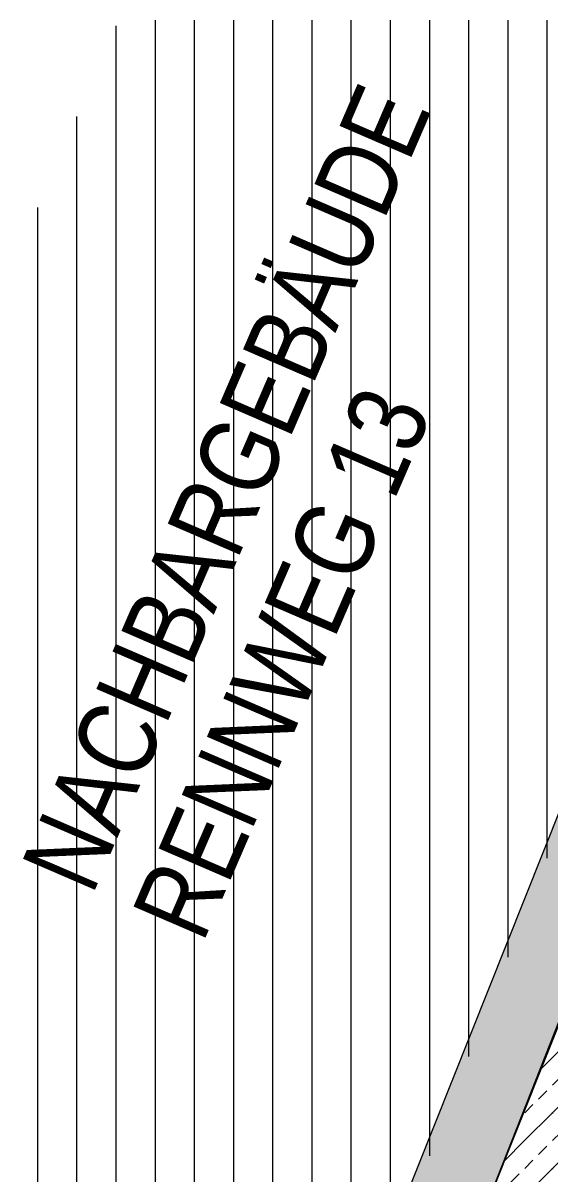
# Model space of a CAD drawing. Header units: millimetres. Extents: x 12535370 to 12575737, y 356204400 to 356234587.
# Drawn here: x 12539361 to 12540706, y 356217240 to 356220176 of the extents above; entities that cross this region are included whole.
import ezdxf

# ---------------------------------------------------------------- set-up
doc = ezdxf.new("R2010")
doc.units = ezdxf.units.MM
doc.header["$MEASUREMENT"] = 0
for name, color, linetype in [('New_015 Innenwände', 7, 'Continuous'), ('New_035 Decken', 7, 'Continuous'), ('New_GRUNDSTÜCKSGRENZE', 7, 'Continuous')]:
    doc.layers.add(name, color=color, linetype=linetype)
for name, color, linetype, lineweight in [('New_015 Innenwände_Pen_No__1', 7, 'Continuous', 13), ('New_015 Innenwände_Pen_No__3', 7, 'Continuous', 18), ('New_035 Decken_Pen_No__1', 7, 'Continuous', 13), ('New_255 Plangrafiken_Pen_No__1', 7, 'Continuous', 13), ('New_255 Plangrafiken_Pen_No__39', 8, 'Continuous', 13), ('New_GRUNDSTÜCKSGRENZE_Pen_No__1', 7, 'Continuous', 13)]:
    doc.layers.add(name, color=color, linetype=linetype, lineweight=lineweight)
doc.styles.add('GENERATED_STYLE_1', font='arial.ttf')
doc.styles.add('GENERATED_STYLE_2', font='arial.ttf', dxfattribs={"width": 0.8})
doc.dimstyles.new('GENERATED_STYLE__2', dxfattribs={"dimtxt": 100, "dimasz": 47.5, "dimexe": 0.18, "dimexo": 2, "dimgap": 0, "dimtad": 1, "dimlfac": 0.001, "dimzin": 0, "dimdsep": 46, "dimtxsty": 'GENERATED_STYLE_1', "dimblk": 'ARROWHEAD_2', "dimblk1": 'ARROWHEAD_2', "dimblk2": 'ARROWHEAD_2', "dimcen": 0.09, "dimclrd": 7, "dimclre": 7, "dimclrt": 7, "dimadec": 0, "dimazin": 0, "dimtfac": 1, "dimtdec": 4, "dimtmove": 0, "dimatfit": 3, "dimfxl": 1, "dimtolj": 1, "dimtzin": 0, "dimarcsym": 0})

# ---------------------------------------------------------------- blocks, each defined once
blk = doc.blocks.new('*X16', base_point=(12240439.2, 356160438.4))
at = {"layer": 'New_255 Plangrafiken_Pen_No__39', "color": 8, "linetype": 'Continuous', "lineweight": 13}
for p, q in [((12539698.2, 356220183.6), (12539698.2, 356219933.6)), ((12539698.2, 356220183.6), (12539698.2, 356219933.6)), ((12539798.2, 356220183.6), (12539798.2, 356219933.6)), ((12539798.2, 356220183.6), (12539798.2, 356219933.6)), ((12539898.2, 356220183.6), (12539898.2, 356219933.6)), ((12539898.2, 356220183.6), (12539898.2, 356219933.6)), ((12539998.2, 356220183.6), (12539998.2, 356219933.6)), ((12539998.2, 356220183.6), (12539998.2, 356219933.6)), ((12540098.2, 356220183.6), (12540098.2, 356219933.6)), ((12540098.2, 356220183.6), (12540098.2, 356219933.6)), ((12540198.2, 356220183.6), (12540198.2, 356219933.6)), ((12540198.2, 356220183.6), (12540198.2, 356219933.6)), ((12540298.2, 356220183.6), (12540298.2, 356219933.6)), ((12540298.2, 356220183.6), (12540298.2, 356219933.6)), ((12540398.2, 356220183.6), (12540398.2, 356219933.6)), ((12540398.2, 356220183.6), (12540398.2, 356219933.6)), ((12540498.2, 356220183.6), (12540498.2, 356219933.6)), ((12540498.2, 356220183.6), (12540498.2, 356219933.6)), ((12540598.2, 356220183.6), (12540598.2, 356219933.6)), ((12540598.2, 356220183.6), (12540598.2, 356219933.6)), ((12540698.2, 356220183.6), (12540698.2, 356219933.6)), ((12540698.2, 356220183.6), (12540698.2, 356219933.6)), ((12539598.2, 356220169.2), (12539598.2, 356219933.6)), ((12539598.2, 356220169.2), (12539598.2, 356219933.6)), ((12539498.2, 356219937.7), (12539498.2, 356219933.6)), ((12539498.2, 356219937.7), (12539498.2, 356219933.6)), ((12539498.2, 356219933.6), (12539498.2, 356219683.6)), ((12539498.2, 356219933.6), (12539498.2, 356219683.6)), ((12539598.2, 356219933.6), (12539598.2, 356219683.6)), ((12539598.2, 356219933.6), (12539598.2, 356219683.6)), ((12539698.2, 356219933.6), (12539698.2, 356219683.6)), ((12539698.2, 356219933.6), (12539698.2, 356219683.6)), ((12539798.2, 356219933.6), (12539798.2, 356219683.6)), ((12539798.2, 356219933.6), (12539798.2, 356219683.6)), ((12539898.2, 356219933.6), (12539898.2, 356219683.6)), ((12539898.2, 356219933.6), (12539898.2, 356219683.6)), ((12539998.2, 356219933.6), (12539998.2, 356219683.6)), ((12539998.2, 356219933.6), (12539998.2, 356219683.6)), ((12540098.2, 356219933.6), (12540098.2, 356219683.6)), ((12540098.2, 356219933.6), (12540098.2, 356219683.6)), ((12540198.2, 356219933.6), (12540198.2, 356219683.6)), ((12540198.2, 356219933.6), (12540198.2, 356219683.6)), ((12540298.2, 356219933.6), (12540298.2, 356219683.6)), ((12540298.2, 356219933.6), (12540298.2, 356219683.6)), ((12540398.2, 356219933.6), (12540398.2, 356219683.6)), ((12540398.2, 356219933.6), (12540398.2, 356219683.6)), ((12540498.2, 356219933.6), (12540498.2, 356219683.6)), ((12540498.2, 356219933.6), (12540498.2, 356219683.6)), ((12540598.2, 356219933.6), (12540598.2, 356219683.6)), ((12540598.2, 356219933.6), (12540598.2, 356219683.6)), ((12540698.2, 356219933.6), (12540698.2, 356219683.6)), ((12540698.2, 356219933.6), (12540698.2, 356219683.6)), ((12539398.2, 356219706.2), (12539398.2, 356219683.6)), ((12539398.2, 356219706.2), (12539398.2, 356219683.6)), ((12539398.2, 356219683.6), (12539398.2, 356219433.6)), ((12539398.2, 356219683.6), (12539398.2, 356219433.6)), ((12539498.2, 356219683.6), (12539498.2, 356219433.6)), ((12539498.2, 356219683.6), (12539498.2, 356219433.6)), ((12539598.2, 356219683.6), (12539598.2, 356219433.6)), ((12539598.2, 356219683.6), (12539598.2, 356219433.6)), ((12539698.2, 356219683.6), (12539698.2, 356219433.6)), ((12539698.2, 356219683.6), (12539698.2, 356219433.6)), ((12539798.2, 356219683.6), (12539798.2, 356219433.6)), ((12539798.2, 356219683.6), (12539798.2, 356219433.6)), ((12539898.2, 356219683.6), (12539898.2, 356219433.6)), ((12539898.2, 356219683.6), (12539898.2, 356219433.6)), ((12539998.2, 356219683.6), (12539998.2, 356219433.6)), ((12539998.2, 356219683.6), (12539998.2, 356219433.6)), ((12540098.2, 356219683.6), (12540098.2, 356219433.6)), ((12540098.2, 356219683.6), (12540098.2, 356219433.6)), ((12540198.2, 356219683.6), (12540198.2, 356219433.6)), ((12540198.2, 356219683.6), (12540198.2, 356219433.6)), ((12540298.2, 356219683.6), (12540298.2, 356219433.6)), ((12540298.2, 356219683.6), (12540298.2, 356219433.6)), ((12540398.2, 356219683.6), (12540398.2, 356219433.6)), ((12540398.2, 356219683.6), (12540398.2, 356219433.6)), ((12540498.2, 356219683.6), (12540498.2, 356219433.6)), ((12540498.2, 356219683.6), (12540498.2, 356219433.6)), ((12540598.2, 356219683.6), (12540598.2, 356219433.6)), ((12540598.2, 356219683.6), (12540598.2, 356219433.6)), ((12540698.2, 356219683.6), (12540698.2, 356219433.6)), ((12540698.2, 356219683.6), (12540698.2, 356219433.6)), ((12539398.2, 356219433.6), (12539398.2, 356219183.6)), ((12539398.2, 356219433.6), (12539398.2, 356219183.6)), ((12539498.2, 356219433.6), (12539498.2, 356219183.6)), ((12539498.2, 356219433.6), (12539498.2, 356219183.6)), ((12539598.2, 356219433.6), (12539598.2, 356219183.6)), ((12539598.2, 356219433.6), (12539598.2, 356219183.6)), ((12539698.2, 356219433.6), (12539698.2, 356219183.6)), ((12539698.2, 356219433.6), (12539698.2, 356219183.6)), ((12539798.2, 356219433.6), (12539798.2, 356219183.6)), ((12539798.2, 356219433.6), (12539798.2, 356219183.6)), ((12539898.2, 356219433.6), (12539898.2, 356219183.6)), ((12539898.2, 356219433.6), (12539898.2, 356219183.6)), ((12539998.2, 356219433.6), (12539998.2, 356219183.6)), ((12539998.2, 356219433.6), (12539998.2, 356219183.6)), ((12540098.2, 356219433.6), (12540098.2, 356219183.6)), ((12540098.2, 356219433.6), (12540098.2, 356219183.6)), ((12540198.2, 356219433.6), (12540198.2, 356219183.6)), ((12540198.2, 356219433.6), (12540198.2, 356219183.6)), ((12540298.2, 356219433.6), (12540298.2, 356219183.6)), ((12540298.2, 356219433.6), (12540298.2, 356219183.6)), ((12540398.2, 356219433.6), (12540398.2, 356219183.6)), ((12540398.2, 356219433.6), (12540398.2, 356219183.6)), ((12540498.2, 356219433.6), (12540498.2, 356219183.6)), ((12540498.2, 356219433.6), (12540498.2, 356219183.6)), ((12540598.2, 356219433.6), (12540598.2, 356219183.6)), ((12540598.2, 356219433.6), (12540598.2, 356219183.6)), ((12540698.2, 356219433.6), (12540698.2, 356219183.6)), ((12540698.2, 356219433.6), (12540698.2, 356219183.6)), ((12539398.2, 356219183.6), (12539398.2, 356218933.6)), ((12539398.2, 356219183.6), (12539398.2, 356218933.6)), ((12539498.2, 356219183.6), (12539498.2, 356218933.6)), ((12539498.2, 356219183.6), (12539498.2, 356218933.6)), ((12539598.2, 356219183.6), (12539598.2, 356218933.6)), ((12539598.2, 356219183.6), (12539598.2, 356218933.6)), ((12539698.2, 356219183.6), (12539698.2, 356218933.6)), ((12539698.2, 356219183.6), (12539698.2, 356218933.6)), ((12539798.2, 356219183.6), (12539798.2, 356218933.6)), ((12539798.2, 356219183.6), (12539798.2, 356218933.6)), ((12539898.2, 356219183.6), (12539898.2, 356218933.6)), ((12539898.2, 356219183.6), (12539898.2, 356218933.6)), ((12539998.2, 356219183.6), (12539998.2, 356218933.6)), ((12539998.2, 356219183.6), (12539998.2, 356218933.6)), ((12540098.2, 356219183.6), (12540098.2, 356218933.6)), ((12540098.2, 356219183.6), (12540098.2, 356218933.6)), ((12540198.2, 356219183.6), (12540198.2, 356218933.6)), ((12540198.2, 356219183.6), (12540198.2, 356218933.6)), ((12540298.2, 356219183.6), (12540298.2, 356218933.6)), ((12540298.2, 356219183.6), (12540298.2, 356218933.6)), ((12540398.2, 356219183.6), (12540398.2, 356218933.6)), ((12540398.2, 356219183.6), (12540398.2, 356218933.6)), ((12540498.2, 356219183.6), (12540498.2, 356218933.6)), ((12540498.2, 356219183.6), (12540498.2, 356218933.6)), ((12540598.2, 356219183.6), (12540598.2, 356218933.6)), ((12540598.2, 356219183.6), (12540598.2, 356218933.6)), ((12540698.2, 356219183.6), (12540698.2, 356218933.6)), ((12540698.2, 356219183.6), (12540698.2, 356218933.6)), ((12539398.2, 356218933.6), (12539398.2, 356218683.6)), ((12539398.2, 356218933.6), (12539398.2, 356218683.6)), ((12539498.2, 356218933.6), (12539498.2, 356218683.6)), ((12539498.2, 356218933.6), (12539498.2, 356218683.6)), ((12539598.2, 356218933.6), (12539598.2, 356218683.6)), ((12539598.2, 356218933.6), (12539598.2, 356218683.6)), ((12539698.2, 356218933.6), (12539698.2, 356218683.6)), ((12539698.2, 356218933.6), (12539698.2, 356218683.6)), ((12539798.2, 356218933.6), (12539798.2, 356218683.6)), ((12539798.2, 356218933.6), (12539798.2, 356218683.6)), ((12539898.2, 356218933.6), (12539898.2, 356218683.6)), ((12539898.2, 356218933.6), (12539898.2, 356218683.6)), ((12539998.2, 356218933.6), (12539998.2, 356218683.6)), ((12539998.2, 356218933.6), (12539998.2, 356218683.6)), ((12540098.2, 356218933.6), (12540098.2, 356218683.6)), ((12540098.2, 356218933.6), (12540098.2, 356218683.6)), ((12540198.2, 356218933.6), (12540198.2, 356218683.6)), ((12540198.2, 356218933.6), (12540198.2, 356218683.6)), ((12540298.2, 356218933.6), (12540298.2, 356218683.6)), ((12540298.2, 356218933.6), (12540298.2, 356218683.6)), ((12540398.2, 356218933.6), (12540398.2, 356218683.6)), ((12540398.2, 356218933.6), (12540398.2, 356218683.6)), ((12540498.2, 356218933.6), (12540498.2, 356218683.6)), ((12540498.2, 356218933.6), (12540498.2, 356218683.6)), ((12540598.2, 356218933.6), (12540598.2, 356218683.6)), ((12540598.2, 356218933.6), (12540598.2, 356218683.6)), ((12540698.2, 356218933.6), (12540698.2, 356218683.6)), ((12540698.2, 356218933.6), (12540698.2, 356218683.6)), ((12539398.2, 356218683.6), (12539398.2, 356218433.6)), ((12539398.2, 356218683.6), (12539398.2, 356218433.6)), ((12539498.2, 356218683.6), (12539498.2, 356218433.6)), ((12539498.2, 356218683.6), (12539498.2, 356218433.6)), ((12539598.2, 356218683.6), (12539598.2, 356218433.6)), ((12539598.2, 356218683.6), (12539598.2, 356218433.6)), ((12539698.2, 356218683.6), (12539698.2, 356218433.6)), ((12539698.2, 356218683.6), (12539698.2, 356218433.6)), ((12539798.2, 356218683.6), (12539798.2, 356218433.6)), ((12539798.2, 356218683.6), (12539798.2, 356218433.6)), ((12539898.2, 356218683.6), (12539898.2, 356218433.6)), ((12539898.2, 356218683.6), (12539898.2, 356218433.6)), ((12539998.2, 356218683.6), (12539998.2, 356218433.6)), ((12539998.2, 356218683.6), (12539998.2, 356218433.6)), ((12540098.2, 356218683.6), (12540098.2, 356218433.6)), ((12540098.2, 356218683.6), (12540098.2, 356218433.6)), ((12540198.2, 356218683.6), (12540198.2, 356218433.6)), ((12540198.2, 356218683.6), (12540198.2, 356218433.6)), ((12540298.2, 356218683.6), (12540298.2, 356218433.6)), ((12540298.2, 356218683.6), (12540298.2, 356218433.6)), ((12540398.2, 356218683.6), (12540398.2, 356218433.6)), ((12540398.2, 356218683.6), (12540398.2, 356218433.6)), ((12540498.2, 356218683.6), (12540498.2, 356218433.6)), ((12540498.2, 356218683.6), (12540498.2, 356218433.6)), ((12540598.2, 356218683.6), (12540598.2, 356218433.6)), ((12540598.2, 356218683.6), (12540598.2, 356218433.6)), ((12540698.2, 356218683.6), (12540698.2, 356218433.6)), ((12540698.2, 356218683.6), (12540698.2, 356218433.6)), ((12539398.2, 356218433.6), (12539398.2, 356218183.6)), ((12539398.2, 356218433.6), (12539398.2, 356218183.6)), ((12539498.2, 356218433.6), (12539498.2, 356218183.6)), ((12539498.2, 356218433.6), (12539498.2, 356218183.6)), ((12539598.2, 356218433.6), (12539598.2, 356218183.6)), ((12539598.2, 356218433.6), (12539598.2, 356218183.6)), ((12539698.2, 356218433.6), (12539698.2, 356218183.6)), ((12539698.2, 356218433.6), (12539698.2, 356218183.6)), ((12539798.2, 356218433.6), (12539798.2, 356218183.6)), ((12539798.2, 356218433.6), (12539798.2, 356218183.6)), ((12539898.2, 356218433.6), (12539898.2, 356218183.6)), ((12539898.2, 356218433.6), (12539898.2, 356218183.6)), ((12539998.2, 356218433.6), (12539998.2, 356218183.6)), ((12539998.2, 356218433.6), (12539998.2, 356218183.6)), ((12540098.2, 356218433.6), (12540098.2, 356218183.6)), ((12540098.2, 356218433.6), (12540098.2, 356218183.6)), ((12540198.2, 356218433.6), (12540198.2, 356218183.6)), ((12540198.2, 356218433.6), (12540198.2, 356218183.6)), ((12540298.2, 356218433.6), (12540298.2, 356218183.6)), ((12540298.2, 356218433.6), (12540298.2, 356218183.6)), ((12540398.2, 356218433.6), (12540398.2, 356218183.6)), ((12540398.2, 356218433.6), (12540398.2, 356218183.6)), ((12540498.2, 356218433.6), (12540498.2, 356218183.6)), ((12540498.2, 356218433.6), (12540498.2, 356218183.6)), ((12540598.2, 356218433.6), (12540598.2, 356218183.6)), ((12540598.2, 356218433.6), (12540598.2, 356218183.6)), ((12540698.2, 356218433.6), (12540698.2, 356218183.6)), ((12540698.2, 356218433.6), (12540698.2, 356218183.6)), ((12539398.2, 356218183.6), (12539398.2, 356217933.6)), ((12539398.2, 356218183.6), (12539398.2, 356217933.6)), ((12539498.2, 356218183.6), (12539498.2, 356217933.6)), ((12539498.2, 356218183.6), (12539498.2, 356217933.6)), ((12539598.2, 356218183.6), (12539598.2, 356217933.6)), ((12539598.2, 356218183.6), (12539598.2, 356217933.6)), ((12539698.2, 356218183.6), (12539698.2, 356217933.6)), ((12539698.2, 356218183.6), (12539698.2, 356217933.6)), ((12539798.2, 356218183.6), (12539798.2, 356217933.6)), ((12539798.2, 356218183.6), (12539798.2, 356217933.6)), ((12539898.2, 356218183.6), (12539898.2, 356217933.6)), ((12539898.2, 356218183.6), (12539898.2, 356217933.6)), ((12539998.2, 356218183.6), (12539998.2, 356217933.6)), ((12539998.2, 356218183.6), (12539998.2, 356217933.6)), ((12540098.2, 356218183.6), (12540098.2, 356217933.6)), ((12540098.2, 356218183.6), (12540098.2, 356217933.6)), ((12540198.2, 356218183.6), (12540198.2, 356217933.6)), ((12540198.2, 356218183.6), (12540198.2, 356217933.6)), ((12540298.2, 356218183.6), (12540298.2, 356217933.6)), ((12540298.2, 356218183.6), (12540298.2, 356217933.6)), ((12540398.2, 356218183.6), (12540398.2, 356217933.6)), ((12540398.2, 356218183.6), (12540398.2, 356217933.6)), ((12540498.2, 356218183.6), (12540498.2, 356217933.6)), ((12540498.2, 356218183.6), (12540498.2, 356217933.6)), ((12540598.2, 356218183.6), (12540598.2, 356217933.6)), ((12540598.2, 356218183.6), (12540598.2, 356217933.6)), ((12540698.2, 356218183.6), (12540698.2, 356218046)), ((12540698.2, 356218183.6), (12540698.2, 356218046)), ((12539398.2, 356217933.6), (12539398.2, 356217683.6)), ((12539398.2, 356217933.6), (12539398.2, 356217683.6)), ((12539498.2, 356217933.6), (12539498.2, 356217683.6)), ((12539498.2, 356217933.6), (12539498.2, 356217683.6)), ((12539598.2, 356217933.6), (12539598.2, 356217683.6)), ((12539598.2, 356217933.6), (12539598.2, 356217683.6)), ((12539698.2, 356217933.6), (12539698.2, 356217683.6)), ((12539698.2, 356217933.6), (12539698.2, 356217683.6)), ((12539798.2, 356217933.6), (12539798.2, 356217683.6)), ((12539798.2, 356217933.6), (12539798.2, 356217683.6)), ((12539898.2, 356217933.6), (12539898.2, 356217683.6)), ((12539898.2, 356217933.6), (12539898.2, 356217683.6)), ((12539998.2, 356217933.6), (12539998.2, 356217683.6)), ((12539998.2, 356217933.6), (12539998.2, 356217683.6)), ((12540098.2, 356217933.6), (12540098.2, 356217683.6)), ((12540098.2, 356217933.6), (12540098.2, 356217683.6)), ((12540198.2, 356217933.6), (12540198.2, 356217683.6)), ((12540198.2, 356217933.6), (12540198.2, 356217683.6)), ((12540298.2, 356217933.6), (12540298.2, 356217683.6)), ((12540298.2, 356217933.6), (12540298.2, 356217683.6)), ((12540398.2, 356217933.6), (12540398.2, 356217683.6)), ((12540398.2, 356217933.6), (12540398.2, 356217683.6)), ((12540498.2, 356217933.6), (12540498.2, 356217683.6)), ((12540498.2, 356217933.6), (12540498.2, 356217683.6)), ((12540598.2, 356217933.6), (12540598.2, 356217793)), ((12540598.2, 356217933.6), (12540598.2, 356217793)), ((12539398.2, 356217683.6), (12539398.2, 356217433.6)), ((12539398.2, 356217683.6), (12539398.2, 356217433.6)), ((12539498.2, 356217683.6), (12539498.2, 356217433.6)), ((12539498.2, 356217683.6), (12539498.2, 356217433.6)), ((12539598.2, 356217683.6), (12539598.2, 356217433.6)), ((12539598.2, 356217683.6), (12539598.2, 356217433.6)), ((12539698.2, 356217683.6), (12539698.2, 356217433.6)), ((12539698.2, 356217683.6), (12539698.2, 356217433.6)), ((12539798.2, 356217683.6), (12539798.2, 356217433.6)), ((12539798.2, 356217683.6), (12539798.2, 356217433.6)), ((12539898.2, 356217683.6), (12539898.2, 356217433.6)), ((12539898.2, 356217683.6), (12539898.2, 356217433.6)), ((12539998.2, 356217683.6), (12539998.2, 356217433.6)), ((12539998.2, 356217683.6), (12539998.2, 356217433.6)), ((12540098.2, 356217683.6), (12540098.2, 356217433.6)), ((12540098.2, 356217683.6), (12540098.2, 356217433.6)), ((12540198.2, 356217683.6), (12540198.2, 356217433.6)), ((12540198.2, 356217683.6), (12540198.2, 356217433.6)), ((12540298.2, 356217683.6), (12540298.2, 356217433.6)), ((12540298.2, 356217683.6), (12540298.2, 356217433.6)), ((12540398.2, 356217683.6), (12540398.2, 356217433.6)), ((12540398.2, 356217683.6), (12540398.2, 356217433.6)), ((12540498.2, 356217683.6), (12540498.2, 356217539.9)), ((12540498.2, 356217683.6), (12540498.2, 356217539.9)), ((12539398.2, 356217433.6), (12539398.2, 356217183.6)), ((12539398.2, 356217433.6), (12539398.2, 356217183.6)), ((12539498.2, 356217433.6), (12539498.2, 356217183.6)), ((12539498.2, 356217433.6), (12539498.2, 356217183.6)), ((12539598.2, 356217433.6), (12539598.2, 356217183.6)), ((12539598.2, 356217433.6), (12539598.2, 356217183.6)), ((12539698.2, 356217433.6), (12539698.2, 356217183.6)), ((12539698.2, 356217433.6), (12539698.2, 356217183.6)), ((12539798.2, 356217433.6), (12539798.2, 356217183.6)), ((12539798.2, 356217433.6), (12539798.2, 356217183.6)), ((12539898.2, 356217433.6), (12539898.2, 356217183.6)), ((12539898.2, 356217433.6), (12539898.2, 356217183.6)), ((12539998.2, 356217433.6), (12539998.2, 356217183.6)), ((12539998.2, 356217433.6), (12539998.2, 356217183.6)), ((12540098.2, 356217433.6), (12540098.2, 356217183.6)), ((12540098.2, 356217433.6), (12540098.2, 356217183.6)), ((12540198.2, 356217433.6), (12540198.2, 356217183.6)), ((12540198.2, 356217433.6), (12540198.2, 356217183.6)), ((12540298.2, 356217433.6), (12540298.2, 356217183.6)), ((12540298.2, 356217433.6), (12540298.2, 356217183.6)), ((12540398.2, 356217433.6), (12540398.2, 356217286.9)), ((12540398.2, 356217433.6), (12540398.2, 356217286.9))]:
    blk.add_line(p, q, dxfattribs=at)
blk = doc.blocks.new('Fill_3', base_point=(12240439.2, 356160438.4))
at = {"layer": 'New_255 Plangrafiken_Pen_No__39', "color": 8, "linetype": 'Continuous', "lineweight": 13}
blk.add_blockref('*X16', (12240439.2, 356160438.4), dxfattribs=at)
blk = doc.blocks.new('Slab_1', base_point=(12539464.4, 356214374.2))
at = {"layer": 'New_035 Decken_Pen_No__1', "color": 7, "linetype": 'Continuous', "lineweight": 13, "flags": 128}
blk.add_lwpolyline([(12539464.4, 356214374.2), (12540355.6, 356216681.8), (12543211.2, 356223921.6), (12544734.3, 356227674.9), (12554930.7, 356223270.2), (12557525.4, 356206572.1)], close=True, dxfattribs=at)
blk = doc.blocks.new('Wall_12', base_point=(12540225, 356216898.9))
at = {"layer": 'New_015 Innenwände', "linetype": 'Continuous', "lineweight": 0, "true_color": 0x000000}
h = blk.add_hatch(dxfattribs=at)
h.set_pattern_fill('DÄMMSTOFF__POLYSTYROL_EPS', color=18, style=0, pattern_type=2)
h.set_pattern_definition([(338.269095, (12240439.157, 356160438.356), (19.2386435, 48.2687745), [30, -60]), (338.269095, (12240490.58, 356160445.83), (19.2386435, 48.2687745), [30, -60]), (38.269095, (12240467.025, 356160427.25), (-32.182663, 40.795541), [30, -60]), (38.269095, (12240486.263, 356160475.517), (-32.182663, 40.795541), [30, -60]), (98.269095, (12240439.157, 356160438.356), (51.421307, 7.473233), [30, -60]), (98.269095, (12240458.395, 356160486.624), (51.421307, 7.473233), [30, -60])])
h.paths.add_polyline_path([(12541382.5, 356219803.1), (12540225, 356216898.9), (12540411.2, 356216825.8), (12541568.6, 356219729.8)])
h = blk.add_hatch(dxfattribs=at)
h.set_pattern_fill('BETON_BEWEHRT_SN46', color=18, style=0, pattern_type=2)
h.set_pattern_definition([(45, (12240439.16, 356160438.36), (-70.710678, 70.710678), [30, -20]), (45, (12240403.8, 356160473.71), (-70.710678, 70.710678), [100, 0])])
h.paths.add_polyline_path([(12541568.6, 356219729.8), (12540411.2, 356216825.8), (12540597.3, 356216752.8), (12541754.7, 356219656.5)])
at = {"layer": 'New_015 Innenwände_Pen_No__1', "color": 7, "linetype": 'Continuous', "lineweight": 13, "flags": 128}
blk.add_lwpolyline([(12541382.5, 356219803.1), (12540225, 356216898.9)], dxfattribs=at)
at = {"layer": 'New_015 Innenwände_Pen_No__3', "color": 7, "linetype": 'Continuous', "lineweight": 18}
blk.add_line((12541568.6, 356219729.8), (12540411.2, 356216825.8), dxfattribs=at)
blk = doc.blocks.new('*D199', base_point=(12240439.2, 356160438.4))
at = {"layer": 'New_GRUNDSTÜCKSGRENZE_Pen_No__1', "color": 7, "linetype": 'Continuous', "lineweight": 13, "transparency": 16777216}
for p, q in [((12540563.7, 356214606.6), (12542317.2, 356218665.7)), ((12540542.2, 356214635.6), (12540585.3, 356214577.7)), ((12540464.6, 356214377.1), (12540563.7, 356214606.6)), ((12540606.8, 356214588), (12540520.7, 356214625.2)), ((12540507.6, 356214358.5), (12540421.6, 356214395.7)), ((12540443.1, 356214406.1), (12540486.1, 356214348.1)), ((12540452.5, 356214349), (12540464.6, 356214377.1))]:
    blk.add_line(p, q, dxfattribs=at)
at = {"layer": 'New_GRUNDSTÜCKSGRENZE_Pen_No__1', "color": 7, "lineweight": 13, "transparency": 16777216, "insert": (12540465.5, 356214429.8), "char_height": 100, "attachment_point": 7, "rotation": 66.6365, "style": 'GENERATED_STYLE_1'}
blk.add_mtext('\\A1;{\\pql;\\fArial|b0|i0|c0|p0;\\W1.000000;25}', dxfattribs=at)
blk = doc.blocks.new('ARROWHEAD_2')
at = {"color": 0, "linetype": 'Continuous', "lineweight": 0}
for p, q in [((-0.378, -0.655), (0.378, 0.655)), ((0, 0), (-1, 0))]:
    blk.add_line(p, q, dxfattribs=at)
blk = doc.blocks.new('*D200', base_point=(12240439.2, 356160438.4))
at = {"layer": 'New_GRUNDSTÜCKSGRENZE_Pen_No__1', "color": 7, "linetype": 'Continuous', "lineweight": 13, "transparency": 16777216}
for p, q in [((12542317.2, 356218665.7), (12542416.3, 356218895.2)), ((12542360.2, 356218647.1), (12542274.2, 356218684.3)), ((12542295.7, 356218694.7), (12542338.7, 356218636.8)), ((12540563.7, 356214606.6), (12542317.2, 356218665.7)), ((12540542.2, 356214635.6), (12540585.3, 356214577.7)), ((12540606.8, 356214588), (12540520.7, 356214625.2))]:
    blk.add_line(p, q, dxfattribs=at)
at = {"layer": 'New_GRUNDSTÜCKSGRENZE_Pen_No__1', "color": 7, "lineweight": 13, "transparency": 16777216, "insert": (12541369.2, 356216521.6), "char_height": 100, "attachment_point": 7, "rotation": 66.6365, "style": 'GENERATED_STYLE_1'}
blk.add_mtext('\\A1;{\\pql;\\fArial|b0|i0|c0|p0;\\W1.000000;4,42}', dxfattribs=at)
blk = doc.blocks.new('*D201', base_point=(12240439.2, 356160438.4))
at = {"layer": 'New_GRUNDSTÜCKSGRENZE_Pen_No__1', "color": 7, "linetype": 'Continuous', "lineweight": 13, "transparency": 16777216}
for p, q in [((12542394.8, 356218924.2), (12542437.9, 356218866.3)), ((12542416.3, 356218895.2), (12542436.8, 356218942.5)), ((12542317.2, 356218665.7), (12542416.3, 356218895.2)), ((12542459.4, 356218876.6), (12542373.3, 356218913.8)), ((12542360.2, 356218647.1), (12542274.2, 356218684.3)), ((12542295.7, 356218694.7), (12542338.7, 356218636.8)), ((12540563.7, 356214606.6), (12542317.2, 356218665.7))]:
    blk.add_line(p, q, dxfattribs=at)
at = {"layer": 'New_GRUNDSTÜCKSGRENZE_Pen_No__1', "color": 7, "lineweight": 13, "transparency": 16777216, "char_height": 100, "attachment_point": 7, "rotation": 66.6365, "style": 'GENERATED_STYLE_1'}
for s, insert in [('\\A1;{\\pql;\\fArial|b0|i0|c0|p0;\\W1.000000;5}', (12542264.5, 356218947.3)), ('\\A1;{\\pql;\\fArial|b0|i0|c0|p0;\\W1.000000;25}', (12542318.2, 356218718.4))]:
    blk.add_mtext(s, dxfattribs=dict(at, insert=insert))

msp = doc.modelspace()

# ---------------------------------------------------------------- block references
at = {"layer": 'New_015 Innenwände', "color": 7, "lineweight": 13}
msp.add_blockref('Wall_12', (12540224.968, 356216898.851), dxfattribs=at)
at = {"layer": 'New_035 Decken', "color": 7, "linetype": 'Continuous', "lineweight": 13}
msp.add_blockref('Slab_1', (12539464.379, 356214374.22), dxfattribs=at)
at = {"layer": 'New_255 Plangrafiken_Pen_No__39', "color": 8, "linetype": 'Continuous', "lineweight": 13}
msp.add_blockref('Fill_3', (12240439.157, 356160438.356), dxfattribs=at)

# ---------------------------------------------------------------- texts
at = {"layer": 'New_255 Plangrafiken_Pen_No__1', "color": 7, "linetype": 'Continuous', "lineweight": 13, "insert": (12539822.4, 356217825.204), "char_height": 200, "attachment_point": 7, "rotation": 66.636458, "line_spacing_factor": 0.921651, "style": 'GENERATED_STYLE_2'}
msp.add_mtext('\\A1;{\\pql;\\fArial|b0|i0|c0|p0;\\W0.800000;NACHBARGEBÄUDE\\P\\pql;\\fArial|b0|i0|c0|p0;\\W0.800000;RENNWEG 13}', dxfattribs=at)

# ---------------------------------------------------------------- dimensions: what is measured, and where the dimension line sits
at = {"layer": 'New_GRUNDSTÜCKSGRENZE', "color": 7, "linetype": 'Continuous', "lineweight": 13}
for base, p1, p2, picture, middle in [((12542416.333, 356218895.217), (12541545.578, 356218999.04), (12541644.719, 356219228.542), '*D201', (12542302.435, 356218808.07)), ((12542317.192, 356218665.715), (12540098.742, 356214807.47), (12541545.578, 356218999.04), '*D200', (12541374.611, 356216660.246)), ((12540563.725, 356214606.606), (12539999.601, 356214577.968), (12540098.742, 356214807.47), '*D199', (12540449.826, 356214519.459))]:
    dim = msp.add_linear_dim(base=base, p1=p1, p2=p2, angle=66.636458, dimstyle='GENERATED_STYLE__2', dxfattribs=at)
    dim.commit()
    dim.dimension.update_dxf_attribs({"geometry": picture, "text_midpoint": middle, "dimtype": 160, "text_rotation": 66.636458})

doc.saveas('drawing.dxf')
